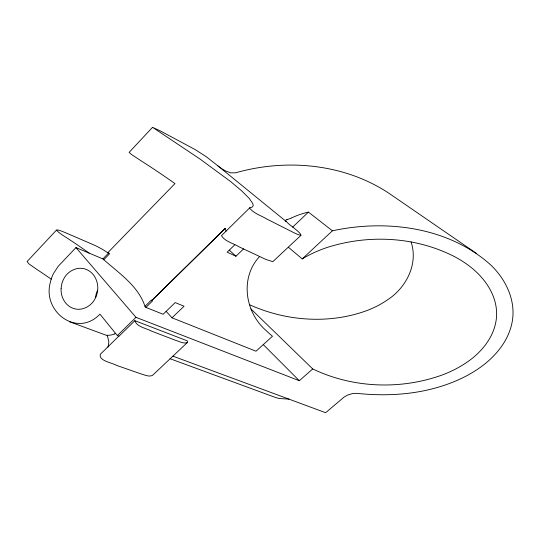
<?xml version="1.0" encoding="UTF-8"?>
<svg xmlns="http://www.w3.org/2000/svg" width="540" height="540" viewBox="0 0 540 540"><rect width="100%" height="100%" fill="white"/><g stroke="black" fill="none" stroke-linecap="round" stroke-linejoin="round"><path stroke-width="0.81" d="M134.852 320.666C136.958 327.146 146.353 328.178 151.74 331.209L175.736 340.382C179.368 341.361 183.418 343.973 187.211 342.65A2.754 1.607 23.5 0 0 187.488 342.144L187.292 340.875L134.852 320.666L119.016 336.191L117.376 335.583L99.934 314.172C76.977 338.189 41.965 311.378 50.382 282.238A111.524 65.077 23.5 0 1 53.413 273.632L58.232 266.26L75.958 247.597L102.911 258.903C118.375 272.855 138.22 285.626 144.977 306.362L145.915 307.422L163.127 314.267L175.183 302.582L184.052 306.221L172.024 317.81L166.144 311.344M108.034 347.22L108.871 341.942L107.278 335.219A12.245 7.148 23.5 0 0 110.747 335.043L111.348 334.949A25.832 15.073 23.5 0 0 114.345 333.997M108.412 253.213L102.587 249.392L95.654 245.72L67.048 233.381C50.767 226.274 56.39 231.383 66.906 237.931A332.829 194.218 23.5 0 1 89.114 253.118M286.173 221.481L217.964 165.929A61.749 36.032 23.5 0 1 216.095 164.437L206.334 156.749L195.176 149.594L160.232 130.869L152.543 127.319L200.144 159.131L230.688 181.595L241.765 190.924L249.224 198.376L252.828 203.668L253.193 205.463L252.646 206.705A5.717 3.335 23.5 0 1 250.587 207.522A2.363 1.377 23.5 0 0 249.737 207.833L249.601 208.076C253.82 213.638 261.63 215.737 267.469 219.375L290.763 231.107C307.726 239.99 300.112 232.443 290.203 225.119A59.981 34.999 23.5 0 1 288.529 223.722L285.984 221.251M259.598 256.514C239.713 277.695 244.951 312.41 266.18 330.615A68.189 39.791 23.5 0 0 272.498 336.245L256.007 351.216L172.024 317.81M56.612 229.939L27.068 261.549L29.113 264.019L37.044 269.568A291.425 170.06 23.5 0 1 51.199 279.166M152.543 127.319L129.128 152.368L131.659 154.589L140.211 160.252A546.237 318.755 23.5 0 1 174.974 183.587L108.027 252.457M102.911 258.903L108.668 252.95M103.714 259.814L109.647 253.712L108.047 252.477M144.977 306.362L151.457 299.997L151.571 300.699L225.167 228.434M225.187 228.447L151.592 300.719L152.408 301.05L145.915 307.422M117.376 335.583L135.979 317.331L299.295 380.707L312.741 368.942C352.836 388.253 400.896 390.022 442.625 374.834A215.177 125.564 23.5 0 0 465.23 363.413C481.579 352.796 495.646 335.88 496.591 315.664C497.421 294.273 483.206 275.589 466.371 263.885A68.783 40.136 23.5 0 0 456.32 257.594C417.042 236.675 369.077 233.982 326.963 247.529A215.183 125.57 23.5 0 0 302.218 258.923L288.367 247.219M118.847 336.13L100.386 354.22C98.111 360.828 112.59 362.86 116.431 365.324L140.596 373.768C144.315 374.672 148.588 377.156 152.375 375.509L187.211 342.65M249.737 207.833L221.461 235.656C224.998 241.562 233.381 243.304 239.065 246.827L265.882 259.436L272.808 261.677L301.111 235.197M234.819 244.775L227.185 252.173L235.946 256.237L243.533 248.933M292.646 227.124L308.435 212.105L332.404 230.803C385.965 219.193 447.768 226.908 489.942 264.249C506.088 279.106 516.841 301.779 511.765 323.912C506.932 345.263 490.435 361.82 472.142 372.701A249.304 145.476 23.5 0 1 447.856 384.068C418.763 394.605 387.261 396.562 356.677 393.336A26.716 15.593 23.5 0 0 351.891 393.761L347.672 395.017L344.048 397.109L325.634 412.709L172.901 356.144M302.218 258.923L332.404 230.803M115.621 333.43L114.358 334.004M291.438 218.018L287.651 219.443M286.416 219.821L286.227 219.901A3.146 1.836 23.5 0 0 285.809 220.138M286.551 219.773L287.51 219.483M288.981 399.127L279.558 398.534A22.579 13.176 23.5 0 1 274.192 397.008L170.141 358.749M69.363 321.692L107.46 335.698M249.311 304.621C286.031 321.307 329.569 324.486 367.612 310.311A179.699 104.861 23.5 0 0 387.106 300.105C406.006 288.11 418.554 264.161 411.075 241.967M476.678 253.571L389.61 193.718C344.918 163.742 286.74 158.227 235.589 172.82L230.728 172.854L225.376 170.869A29.072 16.963 23.5 0 1 220.388 167.697L217.964 165.929M229.298 250.128L235.946 256.237M250.931 308.941L312.741 368.942M263.277 344.615L299.295 380.707M75.958 247.597L135.979 317.331M286.004 221.245A1.782 1.04 23.5 0 1 285.613 220.313M291.661 217.91A116.471 67.966 23.5 0 1 308.435 212.105M225.146 228.427A15.343 8.95 23.5 0 1 225.956 231.167M95.627 297.614A48.958 28.573 23.5 0 1 97.659 290.237M61.101 288.569C60.676 295.893 64.179 303.683 70.754 307.26A9.68 5.65 23.5 0 0 72.873 308.239C81.56 311.675 91.577 306.329 95.35 298.181A66.98 39.083 23.5 0 0 97.106 293.416C99.286 285.093 96.221 275.123 88.641 270.601A9.808 5.724 23.5 0 0 86.373 269.467C77.848 265.835 67.763 270.824 63.794 278.809A66.785 38.968 23.5 0 0 61.533 285.093L61.101 288.569"/></g></svg>
